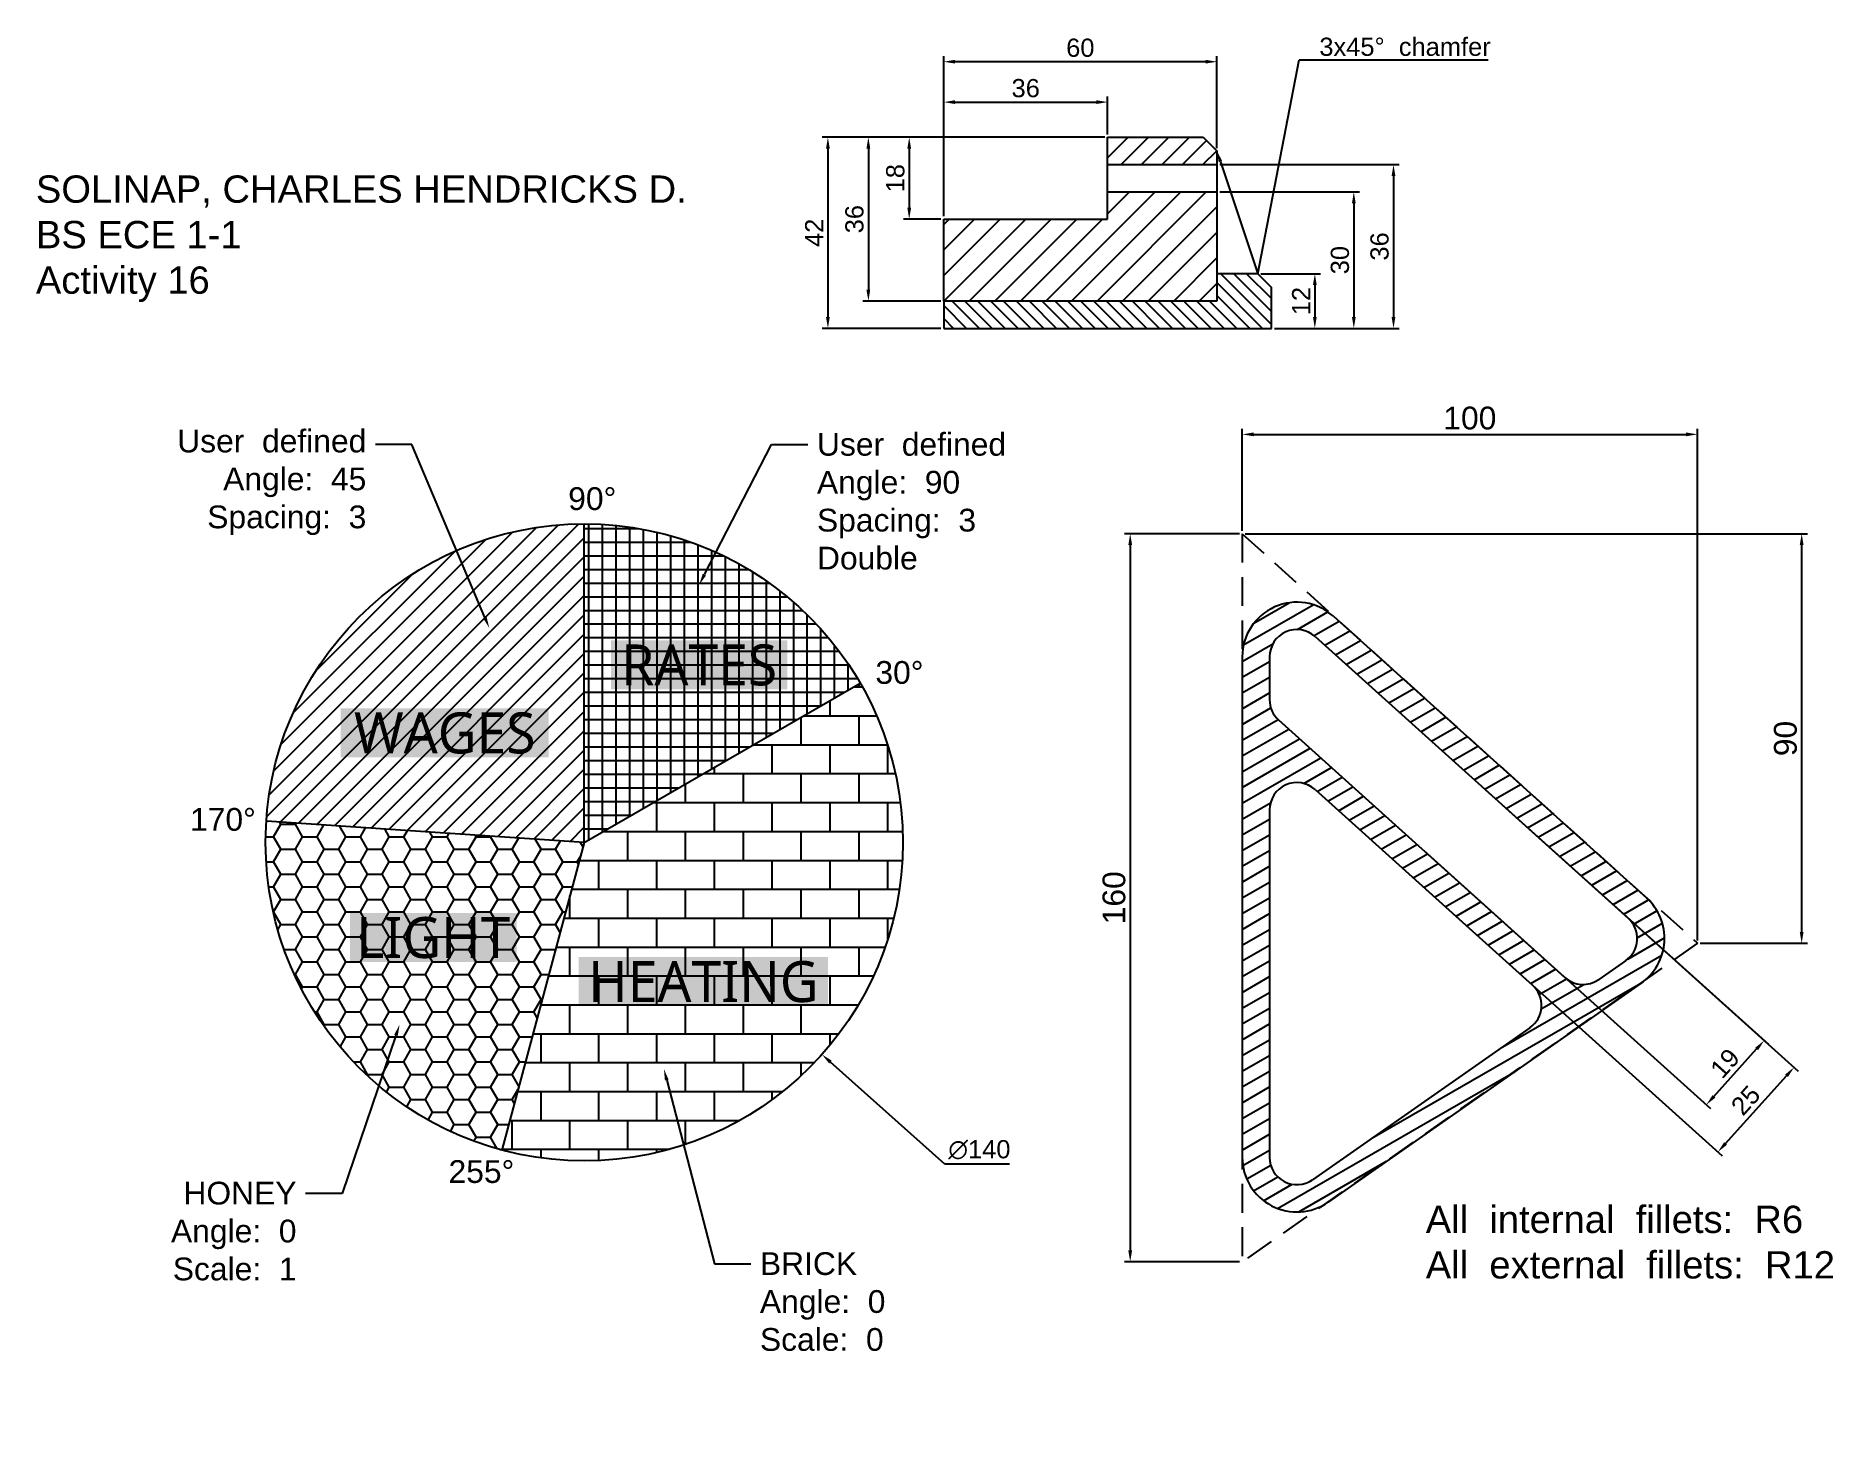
# Model space of a CAD drawing. Header units: millimetres. Extents: x 24 to 419, y -3 to 305.
import ezdxf
from ezdxf import colors
from ezdxf.entities.mleader import LeaderData, LeaderLine
from ezdxf.math import Vec2, Vec3

# ---------------------------------------------------------------- set-up
doc = ezdxf.new("R2010")
doc.units = ezdxf.units.MM
doc.linetypes.add('DASHED2', pattern=[9.525, 6.35, -3.175])
doc.layers.add('Layer1', color=7, linetype='Continuous')
doc.styles.get("Standard").update_dxf_attribs({"font": 'arial.ttf'})
doc.dimstyles.new('ISO-25', dxfattribs={"dimtxt": 4, "dimasz": 2.5, "dimexe": 1.25, "dimexo": 0.625, "dimgap": 1, "dimtad": 1, "dimdec": 0, "dimtxsty": 'Standard', "dimcen": 2.5, "dimclrd": 4, "dimclre": 4, "dimadec": 0, "dimazin": 0, "dimtfac": 1, "dimtdec": 0, "dimtmove": 0, "dimatfit": 3, "dimfxl": 1, "dimarcsym": 0})
doc.dimstyles.get("Standard").update_dxf_attribs({"dimtxt": 4, "dimasz": 2.5, "dimexe": 0.18, "dimexo": 0.0625, "dimgap": 1, "dimtad": 1, "dimtih": 1, "dimtoh": 1, "dimdec": 0, "dimzin": 0, "dimdsep": 46, "dimtxsty": 'Standard', "dimcen": 0.09, "dimclrd": 4, "dimclre": 4, "dimadec": 0, "dimazin": 0, "dimtfac": 1, "dimtdec": 0, "dimtofl": 0, "dimtmove": 0, "dimatfit": 3, "dimfxl": 1, "dimtolj": 1, "dimtzin": 0, "dimarcsym": 0})

# ---------------------------------------------------------------- blocks, each defined once
blk = doc.blocks.new('*D2')
at = {"layer": 'Defpoints', "color": 0, "transparency": 16777216}
for p in [(92.57, 173.91), (197.01, 80.68)]:
    blk.add_point(p, dxfattribs=at)
at = {"layer": 'Layer1', "color": 4, "lineweight": -2, "transparency": 16777216}
for p, q in [((144.7, 127.3), (144.88, 127.3)), ((144.79, 127.21), (144.79, 127.39)), ((224, 56.59), (198.87, 79.02)), ((238.17, 56.59), (224, 56.59))]:
    blk.add_line(p, q, dxfattribs=at)
at = {"layer": 'Layer1', "color": 4, "transparency": 16777216}
blk.add_solid([(199.15, 79.33), (198.6, 78.71), (197.01, 80.68)], dxfattribs=at)
at = {"layer": 'Layer1', "color": 0, "transparency": 16777216, "insert": (231.59, 59.74), "char_height": 4, "attachment_point": 5}
blk.add_mtext('\\A1;∅140', dxfattribs=at)
blk = doc.blocks.new('*D3')
at = {"layer": 'Defpoints', "color": 0, "transparency": 16777216}
for p in [(292.76, 252.27), (295.76, 240.27), (305.28, 240.27)]:
    blk.add_point(p, dxfattribs=at)
at = {"layer": 'Layer1', "color": 4, "lineweight": -2, "transparency": 16777216}
for p, q in [((293.39, 252.27), (306.53, 252.27)), ((305.28, 249.77), (305.28, 242.77)), ((296.39, 240.27), (306.53, 240.27))]:
    blk.add_line(p, q, dxfattribs=at)
at = {"layer": 'Layer1', "color": 4, "transparency": 16777216}
for points in [[(304.86, 249.77), (305.69, 249.77), (305.28, 252.27)], [(304.86, 242.77), (305.69, 242.77), (305.28, 240.27)]]:
    blk.add_solid(points, dxfattribs=at)
at = {"layer": 'Layer1', "color": 0, "transparency": 16777216, "insert": (302.27, 246.27), "char_height": 4, "attachment_point": 5, "rotation": 90}
blk.add_mtext('12', dxfattribs=at)
blk = doc.blocks.new('*D4')
at = {"layer": 'Defpoints', "color": 0, "transparency": 16777216}
for p in [(283.76, 270.27), (295.76, 240.27), (313.84, 240.27)]:
    blk.add_point(p, dxfattribs=at)
at = {"layer": 'Layer1', "color": 4, "lineweight": -2, "transparency": 16777216}
for p, q in [((284.39, 270.27), (315.09, 270.27)), ((313.84, 267.77), (313.84, 242.77)), ((296.39, 240.27), (315.09, 240.27))]:
    blk.add_line(p, q, dxfattribs=at)
at = {"layer": 'Layer1', "color": 4, "transparency": 16777216}
for points in [[(313.43, 267.77), (314.26, 267.77), (313.84, 270.27)], [(313.43, 242.77), (314.26, 242.77), (313.84, 240.27)]]:
    blk.add_solid(points, dxfattribs=at)
at = {"layer": 'Layer1', "color": 0, "transparency": 16777216, "insert": (310.8, 255.27), "char_height": 4, "attachment_point": 5, "rotation": 90}
blk.add_mtext('30', dxfattribs=at)
blk = doc.blocks.new('*D5')
at = {"layer": 'Defpoints', "color": 0, "transparency": 16777216}
for p in [(283.76, 276.27), (295.76, 240.27), (322.56, 240.27)]:
    blk.add_point(p, dxfattribs=at)
at = {"layer": 'Layer1', "color": 4, "lineweight": -2, "transparency": 16777216}
for p, q in [((284.39, 276.27), (323.81, 276.27)), ((322.56, 273.77), (322.56, 242.77)), ((296.39, 240.27), (323.81, 240.27))]:
    blk.add_line(p, q, dxfattribs=at)
at = {"layer": 'Layer1', "color": 4, "transparency": 16777216}
for points in [[(322.14, 273.77), (322.97, 273.77), (322.56, 276.27)], [(322.14, 242.77), (322.97, 242.77), (322.56, 240.27)]]:
    blk.add_solid(points, dxfattribs=at)
at = {"layer": 'Layer1', "color": 0, "transparency": 16777216, "insert": (319.51, 258.27), "char_height": 4, "attachment_point": 5, "rotation": 90}
blk.add_mtext('36', dxfattribs=at)
blk = doc.blocks.new('*D6')
at = {"layer": 'Defpoints', "color": 0, "transparency": 16777216}
for p in [(259.76, 282.27), (216.17, 264.27), (223.76, 264.27)]:
    blk.add_point(p, dxfattribs=at)
at = {"layer": 'Layer1', "color": 4, "lineweight": -2, "transparency": 16777216}
for p, q in [((259.14, 282.27), (214.92, 282.27)), ((216.17, 279.77), (216.17, 266.77)), ((223.14, 264.27), (214.92, 264.27))]:
    blk.add_line(p, q, dxfattribs=at)
at = {"layer": 'Layer1', "color": 4, "transparency": 16777216}
for points in [[(215.76, 279.77), (216.59, 279.77), (216.17, 282.27)], [(215.76, 266.77), (216.59, 266.77), (216.17, 264.27)]]:
    blk.add_solid(points, dxfattribs=at)
at = {"layer": 'Layer1', "color": 0, "transparency": 16777216, "insert": (213.13, 273.27), "char_height": 4, "attachment_point": 5, "rotation": 90}
blk.add_mtext('18', dxfattribs=at)
blk = doc.blocks.new('*D7')
at = {"layer": 'Defpoints', "color": 0, "transparency": 16777216}
for p in [(259.76, 282.27), (207.2, 246.27), (223.76, 246.27)]:
    blk.add_point(p, dxfattribs=at)
at = {"layer": 'Layer1', "color": 4, "lineweight": -2, "transparency": 16777216}
for p, q in [((259.14, 282.27), (205.95, 282.27)), ((207.2, 279.77), (207.2, 248.77)), ((223.14, 246.27), (205.95, 246.27))]:
    blk.add_line(p, q, dxfattribs=at)
at = {"layer": 'Layer1', "color": 4, "transparency": 16777216}
for points in [[(206.78, 279.77), (207.61, 279.77), (207.2, 282.27)], [(206.78, 248.77), (207.61, 248.77), (207.2, 246.27)]]:
    blk.add_solid(points, dxfattribs=at)
at = {"layer": 'Layer1', "color": 0, "transparency": 16777216, "insert": (204.15, 264.27), "char_height": 4, "attachment_point": 5, "rotation": 90}
blk.add_mtext('36', dxfattribs=at)
blk = doc.blocks.new('*D8')
at = {"layer": 'Defpoints', "color": 0, "transparency": 16777216}
for p in [(259.76, 282.27), (198.31, 240.27), (223.76, 240.27)]:
    blk.add_point(p, dxfattribs=at)
at = {"layer": 'Layer1', "color": 4, "lineweight": -2, "transparency": 16777216}
for p, q in [((259.14, 282.27), (197.06, 282.27)), ((198.31, 279.77), (198.31, 242.77)), ((223.14, 240.27), (197.06, 240.27))]:
    blk.add_line(p, q, dxfattribs=at)
at = {"layer": 'Layer1', "color": 4, "transparency": 16777216}
for points in [[(197.89, 279.77), (198.72, 279.77), (198.31, 282.27)], [(197.89, 242.77), (198.72, 242.77), (198.31, 240.27)]]:
    blk.add_solid(points, dxfattribs=at)
at = {"layer": 'Layer1', "color": 0, "transparency": 16777216, "insert": (195.3, 261.27), "char_height": 4, "attachment_point": 5, "rotation": 90}
blk.add_mtext('42', dxfattribs=at)
blk = doc.blocks.new('*D9')
at = {"layer": 'Defpoints', "color": 0, "transparency": 16777216}
for p in [(259.76, 289.99), (259.76, 282.27), (223.76, 264.27)]:
    blk.add_point(p, dxfattribs=at)
at = {"layer": 'Layer1', "color": 4, "lineweight": -2, "transparency": 16777216}
for p, q in [((223.76, 264.9), (223.76, 291.24)), ((226.26, 289.99), (257.26, 289.99)), ((259.76, 282.9), (259.76, 291.24))]:
    blk.add_line(p, q, dxfattribs=at)
at = {"layer": 'Layer1', "color": 4, "transparency": 16777216}
for points in [[(226.26, 290.41), (226.26, 289.58), (223.76, 289.99)], [(257.26, 290.41), (257.26, 289.58), (259.76, 289.99)]]:
    blk.add_solid(points, dxfattribs=at)
at = {"layer": 'Layer1', "color": 0, "transparency": 16777216, "insert": (241.76, 293.04), "char_height": 4, "attachment_point": 5}
blk.add_mtext('36', dxfattribs=at)
blk = doc.blocks.new('*D10')
at = {"layer": 'Defpoints', "color": 0, "transparency": 16777216}
for p in [(223.76, 298.87), (283.76, 279.27), (223.76, 264.27)]:
    blk.add_point(p, dxfattribs=at)
at = {"layer": 'Layer1', "color": 4, "lineweight": -2, "transparency": 16777216}
for p, q in [((223.76, 264.9), (223.76, 300.12)), ((283.76, 279.9), (283.76, 300.12)), ((281.26, 298.87), (226.26, 298.87))]:
    blk.add_line(p, q, dxfattribs=at)
at = {"layer": 'Layer1', "color": 4, "transparency": 16777216}
for points in [[(226.26, 299.29), (226.26, 298.46), (223.76, 298.87)], [(281.26, 299.29), (281.26, 298.46), (283.76, 298.87)]]:
    blk.add_solid(points, dxfattribs=at)
at = {"layer": 'Layer1', "color": 0, "transparency": 16777216, "insert": (253.76, 301.92), "char_height": 4, "attachment_point": 5}
blk.add_mtext('60', dxfattribs=at)
blk = doc.blocks.new('*D14')
at = {"layer": 'Defpoints', "color": 0, "transparency": 16777216}
for p in [(341.47, 140.03), (328.75, 125.91), (403.99, 83.76)]:
    blk.add_point(p, dxfattribs=at)
at = {"layer": 'Layer1', "color": 4, "lineweight": -2, "transparency": 16777216}
for p, q in [((341.93, 139.61), (404.92, 82.92)), ((329.22, 125.49), (392.21, 68.8)), ((392.96, 71.49), (402.32, 81.9))]:
    blk.add_line(p, q, dxfattribs=at)
at = {"layer": 'Layer1', "color": 4, "transparency": 16777216}
for points in [[(402.01, 82.18), (402.63, 81.62), (403.99, 83.76)], [(392.65, 71.77), (393.27, 71.21), (391.28, 69.63)]]:
    blk.add_solid(points, dxfattribs=at)
at = {"layer": 'Layer1', "color": 0, "transparency": 16777216, "insert": (395.38, 78.73), "char_height": 4, "attachment_point": 5, "rotation": 48.0128}
blk.add_mtext('19', dxfattribs=at)
blk = doc.blocks.new('*D15')
at = {"layer": 'Defpoints', "color": 0, "transparency": 16777216}
for p in [(345.94, 136.01), (329.21, 117.42), (410.55, 77.86)]:
    blk.add_point(p, dxfattribs=at)
at = {"layer": 'Layer1', "color": 4, "lineweight": -2, "transparency": 16777216}
for p, q in [((346.4, 135.59), (411.48, 77.02)), ((329.68, 117.01), (394.76, 58.44)), ((395.5, 61.13), (408.88, 76))]:
    blk.add_line(p, q, dxfattribs=at)
at = {"layer": 'Layer1', "color": 4, "transparency": 16777216}
for points in [[(408.57, 76.28), (409.19, 75.72), (410.55, 77.86)], [(395.19, 61.41), (395.81, 60.85), (393.83, 59.27)]]:
    blk.add_solid(points, dxfattribs=at)
at = {"layer": 'Layer1', "color": 0, "transparency": 16777216, "insert": (399.93, 70.6), "char_height": 4, "attachment_point": 5, "rotation": 48.0128}
blk.add_mtext('25', dxfattribs=at)
blk = doc.blocks.new('*D16')
at = {"layer": 'Defpoints', "color": 0, "transparency": 16777216}
for p in [(389.33, 216.97), (289.33, 195.13), (389.33, 105.13)]:
    blk.add_point(p, dxfattribs=at)
at = {"layer": 'Layer1', "color": 4, "lineweight": -2, "transparency": 16777216}
for p, q in [((289.33, 195.76), (289.33, 218.22)), ((389.33, 105.76), (389.33, 218.22)), ((291.83, 216.97), (386.83, 216.97))]:
    blk.add_line(p, q, dxfattribs=at)
at = {"layer": 'Layer1', "color": 4, "transparency": 16777216}
for points in [[(291.83, 217.39), (291.83, 216.56), (289.33, 216.97)], [(386.83, 217.39), (386.83, 216.56), (389.33, 216.97)]]:
    blk.add_solid(points, dxfattribs=at)
at = {"layer": 'Layer1', "color": 0, "transparency": 16777216, "insert": (339.33, 220.53), "char_height": 5, "attachment_point": 5}
blk.add_mtext('100', dxfattribs=at)
blk = doc.blocks.new('*D17')
at = {"layer": 'Defpoints', "color": 0, "transparency": 16777216}
for p in [(289.33, 195.13), (389.33, 105.13), (412.22, 105.13)]:
    blk.add_point(p, dxfattribs=at)
at = {"layer": 'Layer1', "color": 4, "lineweight": -2, "transparency": 16777216}
for p, q in [((289.96, 195.13), (413.47, 195.13)), ((412.22, 192.63), (412.22, 107.63)), ((389.96, 105.13), (413.47, 105.13))]:
    blk.add_line(p, q, dxfattribs=at)
at = {"layer": 'Layer1', "color": 4, "transparency": 16777216}
for points in [[(411.8, 192.63), (412.64, 192.63), (412.22, 195.13)], [(411.8, 107.63), (412.64, 107.63), (412.22, 105.13)]]:
    blk.add_solid(points, dxfattribs=at)
at = {"layer": 'Layer1', "color": 0, "transparency": 16777216, "insert": (408.67, 150.13), "char_height": 5, "attachment_point": 5, "rotation": 90}
blk.add_mtext('90', dxfattribs=at)
blk = doc.blocks.new('*D18')
at = {"layer": 'Defpoints', "color": 0, "transparency": 16777216}
for p in [(289.33, 195.13), (264.72, 35.13), (289.33, 35.13)]:
    blk.add_point(p, dxfattribs=at)
at = {"layer": 'Layer1', "color": 4, "lineweight": -2, "transparency": 16777216}
for p, q in [((288.71, 195.13), (263.47, 195.13)), ((264.72, 192.63), (264.72, 37.63)), ((288.71, 35.13), (263.47, 35.13))]:
    blk.add_line(p, q, dxfattribs=at)
at = {"layer": 'Layer1', "color": 4, "transparency": 16777216}
for points in [[(264.3, 192.63), (265.14, 192.63), (264.72, 195.13)], [(264.3, 37.63), (265.14, 37.63), (264.72, 35.13)]]:
    blk.add_solid(points, dxfattribs=at)
at = {"layer": 'Layer1', "color": 0, "transparency": 16777216, "insert": (261.17, 115.13), "char_height": 5, "attachment_point": 5, "rotation": 90}
blk.add_mtext('160', dxfattribs=at)

msp = doc.modelspace()

# ---------------------------------------------------------------- hatches: boundary and pattern name
at = {"layer": 'Layer1'}
h = msp.add_hatch(dxfattribs=at)
h.set_pattern_fill('ANSI31', color=256)
h.set_pattern_definition([(45, (173.761, 196.2717), (-2.245064, 2.245064), [])])
h.paths.add_polyline_path([(283.76, 276.27), (283.76, 279.27), (280.76, 282.27), (259.76, 282.27), (259.76, 276.27)])
h = msp.add_hatch(dxfattribs=at)
h.set_pattern_fill('ANSI31', color=256, scale=1.25)
h.set_pattern_definition([(45, (173.761, 196.2717), (-2.80633, 2.80633), [])])
h.paths.add_polyline_path([(259.76, 264.27), (223.76, 264.27), (223.76, 246.27), (283.76, 246.27), (283.76, 270.27), (259.76, 270.27)])
h = msp.add_hatch(dxfattribs=at)
h.set_pattern_fill('_USER', color=256, scale=2, angle=135, pattern_type=0)
h.set_pattern_definition([(135, (173.761, 196.2717), (-1.414214, -1.414214), [])])
h.paths.add_polyline_path([(295.76, 249.27), (292.76, 252.27), (283.76, 252.27), (283.76, 246.27), (223.76, 246.27), (223.76, 240.27), (295.76, 240.27)])
h = msp.add_hatch(dxfattribs=at)
h.set_pattern_fill('_USER', color=256, scale=3, angle=45, pattern_type=0)
h.set_pattern_definition([(45, (-55.212, -22.7026), (-2.12132, 2.12132), [])])
h.paths.add_polyline_path([(144.79, 197.3, 0.394658), (74.95, 132), (144.79, 127.3)])
h = msp.add_hatch(dxfattribs=at)
h.set_pattern_fill('_USER', color=256, scale=3, angle=90, double=1, pattern_type=0)
h.set_pattern_definition([(90, (-55.212, -22.7026), (-3, 2e-16), []), (180, (-55.212, -22.7026), (-4e-16, -3), [])])
h.paths.add_polyline_path([(205.41, 162.3, 0.267949), (144.79, 197.3), (144.79, 127.3)])
h = msp.add_hatch(dxfattribs=at)
h.set_pattern_fill('_USER', color=256, scale=3, angle=30, pattern_type=0)
h.set_pattern_definition([(30, (-83.9053, 83.2278), (-1.5, 2.598076), [])])
h.paths.add_polyline_path([(376.97, 96.37, 0.482454), (378.12, 115.12), (309.36, 177, 0.649328), (289.33, 168.08), (289.33, 58.07, 0.606767), (308.22, 48.24)])
h.paths.add_polyline_path([(352.51, 86.57), (304.77, 53.15, -0.606767), (295.33, 58.07), (295.33, 134.44, -0.649328), (305.35, 138.9), (353.08, 95.94, -0.482454)], flags=16)
h.paths.add_polyline_path([(360.19, 97.62), (297.32, 154.2, -0.212615), (295.33, 158.66), (295.33, 168.08, -0.649328), (305.35, 172.54), (374.1, 110.66, -0.482454), (373.53, 101.28), (367.64, 97.16, -0.349114)], flags=16)
h = msp.add_hatch(dxfattribs=at)
h.set_pattern_fill('BRICK', color=256)
h.set_pattern_definition([(0, (-55.212, -22.7026), (0, 6.35), []), (90, (-55.212, -22.703), (-12.7, 8e-16), [6.35, -6.35]), (90, (-48.862, -22.703), (-12.7, 8e-16), [-6.35, 6.35])])
h.paths.add_polyline_path([(214.79, 127.3, 0.131652), (205.41, 162.3), (144.79, 127.3), (126.67, 59.68, 0.493145)])
h = msp.add_hatch(dxfattribs=at)
h.set_pattern_fill('HONEY', color=256)
h.set_pattern_definition([(0, (-55.212, -22.7026), (4.7625, 2.74963), [3.175, -6.35]), (120, (-55.212, -22.7026), (-4.7625, 2.74963), [3.175, -6.35]), (60, (-55.212, -22.7026), (1e-08, 5.49926), [-6.35, 3.175])])
h.paths.add_polyline_path([(126.67, 59.68), (144.79, 127.3), (74.95, 132, 0.016808), (74.79, 127.3, 0.339454)])

# ---------------------------------------------------------------- linework, layer by layer
at = {"color": 4, "linetype": 'DASHED2'}
for p, q in [((289.33, 195.13), (289.33, 35.13)), ((289.33, 195.13), (389.33, 105.13)), ((389.33, 105.13), (289.33, 35.13))]:
    msp.add_line(p, q, dxfattribs=at)
at = {"layer": 'Layer1'}
for p, q in [((259.76, 264.27), (259.76, 282.27)), ((259.76, 282.27), (280.76, 282.27)), ((280.76, 282.27), (283.76, 279.27)), ((283.76, 279.27), (283.76, 246.27)), ((259.76, 276.27), (283.76, 276.27)), ((259.76, 270.27), (283.76, 270.27)), ((223.76, 246.27), (223.76, 264.27)), ((223.76, 264.27), (259.76, 264.27)), ((292.76, 252.27), (283.76, 252.27)), ((292.76, 252.27), (295.76, 249.27)), ((295.76, 240.27), (295.76, 249.27)), ((283.76, 246.27), (223.76, 246.27)), ((223.76, 246.27), (223.76, 240.27)), ((223.76, 240.27), (295.76, 240.27)), ((144.79, 127.3), (144.79, 197.3)), ((309.36, 177), (378.12, 115.12)), ((305.35, 172.54), (374.1, 110.66)), ((289.33, 168.08), (289.33, 58.07)), ((295.33, 168.08), (295.33, 158.66)), ((144.79, 127.3), (205.41, 162.3)), ((297.32, 154.2), (360.19, 97.62)), ((305.35, 138.9), (353.08, 95.94)), ((295.33, 134.44), (295.33, 58.07)), ((144.79, 127.3), (74.95, 132)), ((144.79, 127.3), (126.67, 59.68)), ((373.53, 101.28), (367.64, 97.16)), ((376.97, 96.37), (308.22, 48.24)), ((352.51, 86.57), (304.77, 53.15))]:
    msp.add_line(p, q, dxfattribs=at)
msp.add_circle((144.79, 127.3), 70, dxfattribs=at)
for centre, radius, start, end in [((301.33, 168.08), 12, 48.0128, 180), ((301.33, 168.08), 6, 48.0128, 180), ((301.33, 158.66), 6, 180, 228.0128), ((301.33, 134.44), 6, 48.0128, 180), ((370.09, 106.2), 12, 304.992, 48.0128), ((370.09, 106.2), 6, 304.992, 48.0128), ((349.07, 91.48), 6, 304.992, 48.0128), ((364.2, 102.08), 6, 228.0128, 304.992), ((301.33, 58.07), 12, 180, 304.992), ((301.33, 58.07), 6, 180, 304.992)]:
    msp.add_arc(centre, radius, start, end, dxfattribs=at)

# ---------------------------------------------------------------- texts
at = {"color": 250, "char_height": 9, "attachment_point": 5, "bg_fill": 1, "box_fill_scale": 1.1, "bg_fill_color": 7, "bg_fill_transparency": 0}
for s, width, insert in [('\\pxqc;{\\f@Microsoft YaHei|b0|i0|c0|p34;RATES}', 36.9555, (170.03, 166.24)), ('\\pxqc;{\\f@Microsoft YaHei|b0|i0|c0|p34;WAGES}', 43.9065, (114.15, 151.3)), ('\\pxqc;{\\f@Microsoft YaHei|b0|i0|c0|p34;LIGHT}', 34.8425, (111.63, 106.33)), ('\\pxqc;{\\f@Microsoft YaHei|b0|i0|c0|p34;HEATING}', 53.0087, (170.96, 96.65))]:
    msp.add_mtext_dynamic_manual_height_columns(s, width=width, gutter_width=12.5, heights=[8.12], dxfattribs=dict(at, insert=insert))
at = {"layer": 'Layer1', "attachment_point": 1}
for s, width, insert, char_height in [('3x45%%D  chamfer', 50.9742, (306.27, 304.16), 4), ('SOLINAP, CHARLES HENDRICKS D.\\PBS ECE 1-1\\PActivity 16', 162.3936, (24.32, 273.88), 6), ('90%%D', 23.9195, (141.26, 205.35), 5), ('30%%D', 21.9582, (208.74, 167.15), 5), ('170%%D', 23.6215, (58.19, 134.86), 5), ('255%%D', 22.7466, (114.97, 57.46), 5), ('All  internal  fillets:  R6\\PAll  external  fillets:  R12', 119.2742, (329.64, 47.46), 6)]:
    msp.add_mtext_dynamic_manual_height_columns(s, width=width, gutter_width=12.5, heights=[0], dxfattribs=dict(at, insert=insert, char_height=char_height))

# ---------------------------------------------------------------- dimensions: what is measured, and where the dimension line sits
at = {"layer": 'Layer1'}
for base, p1, p2, picture, middle in [((223.76, 298.87), (283.76, 279.27), (223.76, 264.27), '*D10', (253.76, 301.92)), ((259.76, 289.99), (223.76, 264.27), (259.76, 282.27), '*D9', (241.76, 293.04))]:
    dim = msp.add_linear_dim(base=base, p1=p1, p2=p2, dimstyle='ISO-25', dxfattribs=at)
    dim.commit()
    dim.dimension.update_dxf_attribs({"geometry": picture, "text_midpoint": middle})
for base, p1, p2, picture, middle in [((198.31, 240.27), (259.76, 282.27), (223.76, 240.27), '*D8', (195.3, 261.27)), ((207.2, 246.27), (259.76, 282.27), (223.76, 246.27), '*D7', (204.15, 264.27)), ((216.17, 264.27), (259.76, 282.27), (223.76, 264.27), '*D6', (213.13, 273.27)), ((322.56, 240.27), (283.76, 276.27), (295.76, 240.27), '*D5', (319.51, 258.27)), ((313.84, 240.27), (283.76, 270.27), (295.76, 240.27), '*D4', (310.8, 255.27)), ((305.28, 240.27), (292.76, 252.27), (295.76, 240.27), '*D3', (302.27, 246.27))]:
    dim = msp.add_linear_dim(base=base, p1=p1, p2=p2, angle=90, dimstyle='ISO-25', dxfattribs=at)
    dim.commit()
    dim.dimension.update_dxf_attribs({"geometry": picture, "text_midpoint": middle})
dim = msp.add_linear_dim(base=(389.33, 216.97), p1=(289.33, 195.13), p2=(389.33, 105.13), dimstyle='ISO-25', override={"dimtxt": 5}, dxfattribs=at)
dim.commit()
dim.dimension.update_dxf_attribs({"geometry": '*D16', "text_midpoint": (339.33, 220.53)})
for base, p2, picture, middle in [((264.72, 35.13), (289.33, 35.13), '*D18', (261.17, 115.13)), ((412.22, 105.13), (389.33, 105.13), '*D17', (408.67, 150.13))]:
    dim = msp.add_linear_dim(base=base, p1=(289.33, 195.13), p2=p2, angle=90, dimstyle='ISO-25', override={"dimtxt": 5}, dxfattribs=at)
    dim.commit()
    dim.dimension.update_dxf_attribs({"geometry": picture, "text_midpoint": middle})
dim = msp.add_diameter_dim_2p(p1=(92.57, 173.91), p2=(197.01, 80.68), dimstyle='Standard', dxfattribs=at)
dim.commit()
dim.dimension.update_dxf_attribs({"geometry": '*D2', "text_midpoint": (231.59, 56.59), "dimtype": 163})
for p1, p2, distance, picture, middle in [((328.75, 125.91), (341.47, 140.03), -84.12, '*D14', (395.38, 78.73)), ((329.21, 117.42), (345.94, 136.01), -86.93, '*D15', (399.93, 70.6))]:
    dim = msp.add_aligned_dim(p1=p1, p2=p2, distance=distance, dimstyle='ISO-25', dxfattribs=at)
    dim.commit()
    dim.dimension.update_dxf_attribs({"geometry": picture, "text_midpoint": middle})

# ---------------------------------------------------------------- leaders
ml = msp.add_multileader_mtext('Standard', dxfattribs=at)
ml.set_content('', color=256)
ml.set_leader_properties(color=4)
ml.build(insert=Vec2(0, 0))
ml.multileader.update_dxf_attribs({"arrow_head_size": 2.5})
ctx = ml.context
ctx.base_point, ctx.arrow_head_size, ctx.plane_origin = Vec3(343.35, 299.27), 2.5, Vec3(283.76, 279.27)
notes = []
notes.append((ctx, [(0, (1, 1, 0), (301.87, 299.27), (1, 0), 41.48, [(1, [(283.76, 279.27), (292.76, 252.27)], 0, [])])]))
ctx.mtext.insert, ctx.mtext.flow_direction = Vec3(345.35, 301.27), 5
ml = msp.add_multileader_mtext('Standard', dxfattribs=at)
ml.set_content('User  defined\\PAngle:  45\\PSpacing:  3', color=256)
ml.set_leader_properties(color=4)
ml.build(insert=Vec2(0, 0))
ml.multileader.update_dxf_attribs({"arrow_head_size": 2.5})
ctx = ml.context
ctx.base_point, ctx.char_height, ctx.arrow_head_size, ctx.plane_origin = Vec3(54.42, 214.77), 5, 2.5, Vec3(123.92, 174.43)
ctx.text_align_type = 2
notes.append((ctx, [(0, (1, 1, 0), (106.91, 214.77), (-1, 0), 8, [(0, [(123.92, 174.43)], 0, [])])]))
ctx.mtext.insert, ctx.mtext.alignment, ctx.mtext.flow_direction = Vec3(96.91, 218.01), 3, 5
ml = msp.add_multileader_mtext('Standard', dxfattribs=at)
ml.set_content('User  defined\\PAngle:  90\\PSpacing:  3\\PDouble', color=256)
ml.set_leader_properties(color=4)
ml.build(insert=Vec2(0, 0))
ml.multileader.update_dxf_attribs({"arrow_head_size": 2.5})
ctx = ml.context
ctx.base_point, ctx.char_height, ctx.arrow_head_size, ctx.plane_origin = Vec3(193.91, 214.75), 5, 2.5, Vec3(170.03, 183.92)
notes.append((ctx, [(0, (1, 1, 0), (185.91, 214.75), (1, 0), 8, [(0, [(170.03, 183.92)], 0, [])])]))
ctx.mtext.insert, ctx.mtext.flow_direction = Vec3(195.91, 217.29), 5
ml = msp.add_multileader_mtext('Standard', dxfattribs=at)
ml.set_content('HONEY\\PAngle:  0\\PScale:  1', color=256)
ml.set_leader_properties(color=4)
ml.build(insert=Vec2(0, 0))
ml.multileader.update_dxf_attribs({"arrow_head_size": 2.5})
ctx = ml.context
ctx.base_point, ctx.char_height, ctx.arrow_head_size, ctx.plane_origin = Vec3(52.34, 50.17), 5, 2.5, Vec3(104.23, 87.25)
ctx.text_align_type = 2
notes.append((ctx, [(0, (1, 1, 0), (91.57, 50.17), (-1, 0), 8, [(0, [(104.23, 87.25)], 0, [])])]))
ctx.mtext.insert, ctx.mtext.alignment, ctx.mtext.flow_direction = Vec3(81.57, 52.72), 3, 5
ml = msp.add_multileader_mtext('Standard', dxfattribs=at)
ml.set_content('BRICK\\PAngle:  0\\PScale:  0', color=256)
ml.set_leader_properties(color=4)
ml.build(insert=Vec2(0, 0))
ml.multileader.update_dxf_attribs({"arrow_head_size": 2.5})
ctx = ml.context
ctx.base_point, ctx.char_height, ctx.arrow_head_size, ctx.plane_origin = Vec3(181.38, 34.68), 5, 2.5, Vec3(162.28, 77.48)
notes.append((ctx, [(0, (1, 1, 0), (173.38, 34.68), (1, 0), 8, [(0, [(162.28, 77.48)], 0, [])])]))
ctx.mtext.insert, ctx.mtext.flow_direction = Vec3(183.38, 37.23), 5
for ctx, leaders in notes:
    for number, flags, end, landing, length, lines in leaders:
        leader = LeaderData()
        leader.index, (leader.has_last_leader_line, leader.has_dogleg_vector, leader.attachment_direction) = number, flags
        leader.last_leader_point, leader.dogleg_vector, leader.dogleg_length = Vec3(end), Vec3(landing), length
        for number, points, colour, breaks in lines:
            line = LeaderLine()
            line.index, line.vertices, line.color, line.breaks = number, Vec3.list(points), colors.encode_raw_color(colour), breaks
            leader.lines.append(line)
        ctx.leaders.append(leader)

doc.saveas('drawing.dxf')
